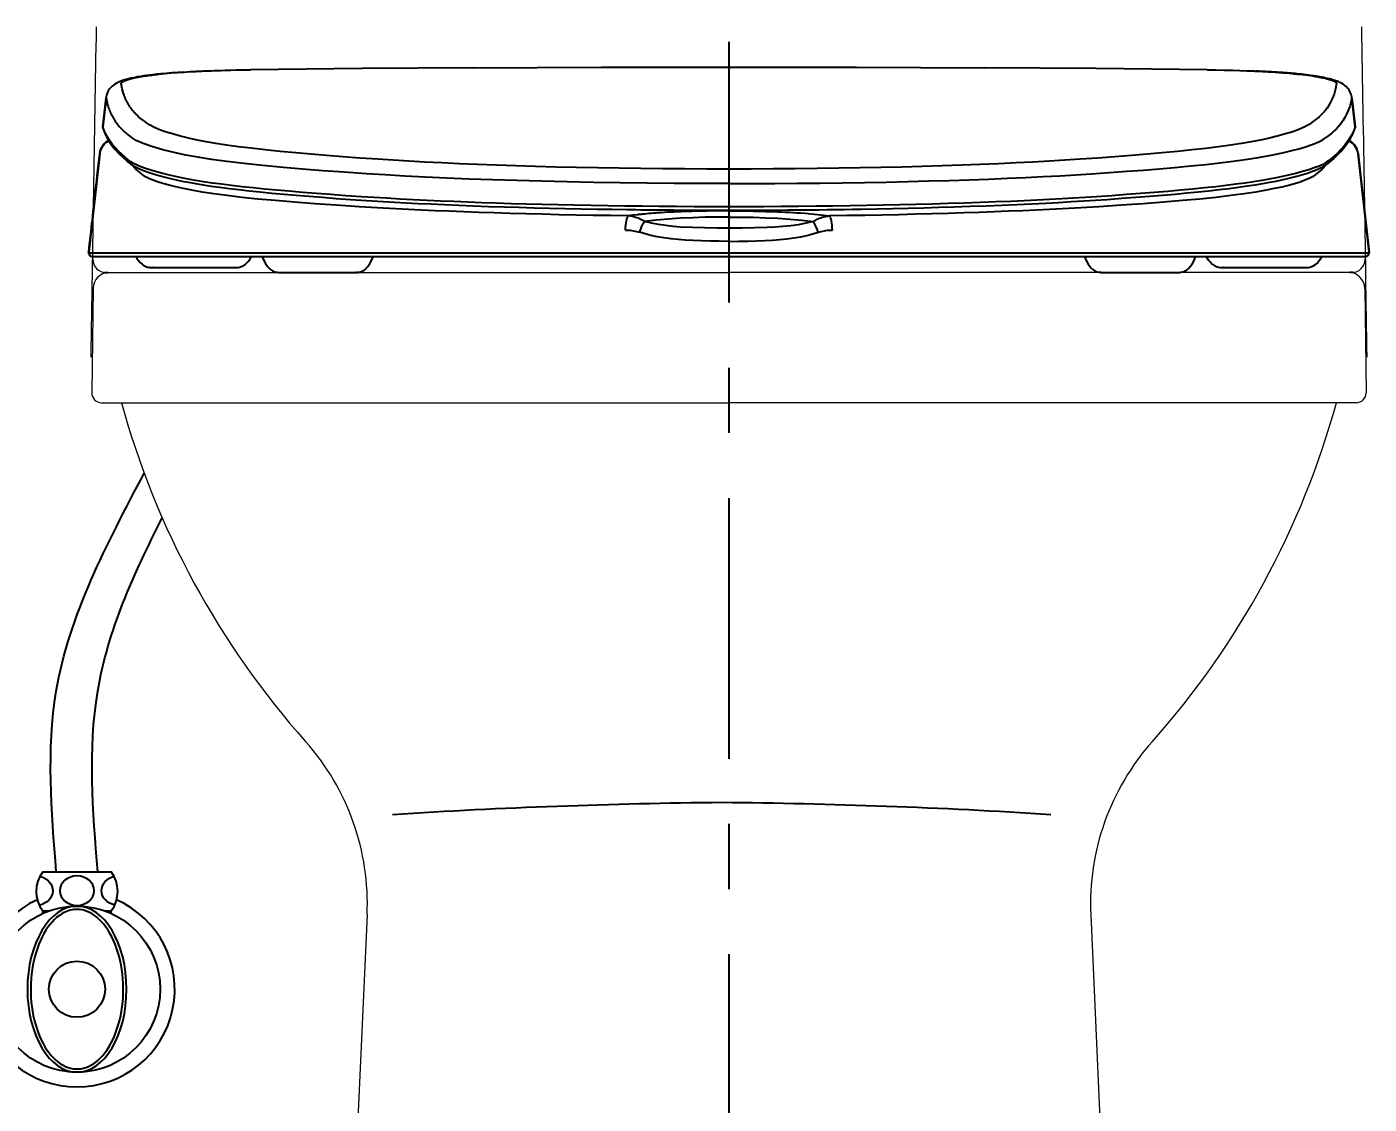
# Model space of a CAD drawing. Header units: millimetres. Extents: x 7763 to 10330, y 539 to 2772.
# Drawn here: x 9099.5 to 9511.2, y 852.9 to 1183.6 of the extents above; entities that cross this region are included whole.
import ezdxf

# ---------------------------------------------------------------- set-up
doc = ezdxf.new("R2010")
doc.units = ezdxf.units.MM
doc.linetypes.add('CENTER', pattern=[7, 4, -1, 1, -1])
for name, color, linetype in [('1', 1, 'Continuous'), ('4', 4, 'Continuous'), ('CENTER', 2, 'CENTER')]:
    doc.layers.add(name, color=color, linetype=linetype)
doc.styles.add('GHS', font='romans.shx', dxfattribs={"bigfont": 'whgtxt.shx'})
doc.styles.get("Standard").update_dxf_attribs({"font": 'NanumGothic.ttf'})
doc.dimstyles.get("Standard").update_dxf_attribs({"dimtxt": 2.7, "dimasz": 2, "dimexe": 2, "dimexo": 1, "dimgap": 1.5, "dimtad": 1, "dimlfac": 10, "dimzin": 0, "dimdsep": 46, "dimtxsty": 'Standard', "dimcen": 0, "dimclrt": 2, "dimadec": 0, "dimazin": 0, "dimtfac": 1, "dimtofl": 0, "dimtmove": 0, "dimatfit": 3, "dimfxl": 0, "dimtolj": 1, "dimtzin": 0, "dimarcsym": 0})

# ---------------------------------------------------------------- blocks, each defined once
blk = doc.blocks.new('*D15')
at = {"layer": '1', "color": 3, "lineweight": -2}
for p, q in [((8878.18, 999.19), (9023.15, 999.19)), ((9023.15, 999.19), (9075.48, 918.67))]:
    blk.add_line(p, q, dxfattribs=at)
at = {"layer": '1', "color": 3}
blk.add_solid([(9078.27, 920.49), (9072.68, 916.85), (9086.37, 901.9)], dxfattribs=at)
at = {"layer": 'DEFPOINTS', "color": 0}
for p in [(9086.37, 901.9), (9102.72, 876.74)]:
    blk.add_point(p, dxfattribs=at)
at = {"layer": '1', "color": 2, "insert": (8940.29, 1020.01), "char_height": 20, "attachment_point": 5, "style": 'GHS'}
blk.add_mtext('\\A1;{\\fNanumGothic|b0|i0|c129|p50;DL P4010}', dxfattribs=at)

msp = doc.modelspace()

# ---------------------------------------------------------------- linework, layer by layer
at = {"color": 2}
for p, q in [((9123.74132, 1161.82361), (9122.73922, 1152.90737)), ((9506.94017, 1152.90736), (9505.93807, 1161.82358)), ((9121.81883, 1144.68922), (9118.44167, 1114.40196)), ((9511.23777, 1114.40152), (9507.86056, 1144.68925)), ((9118.51222, 1114.21448), (9127.79629, 1114.21448)), ((9119.5065, 1113.10995), (9128.78774, 1113.10995)), ((9127.79629, 1114.21448), (9143.8593, 1114.21448)), ((9128.78774, 1113.10995), (9144.81576, 1113.10995)), ((9143.8593, 1114.21448), (9212.8918, 1114.21448)), ((9144.81576, 1113.10995), (9213.5778, 1113.10995)), ((9212.8918, 1114.21448), (9314.83969, 1114.21448)), ((9213.5778, 1113.10995), (9416.10159, 1113.10995)), ((9314.83969, 1114.21448), (9416.78759, 1114.21448)), ((9416.10159, 1113.10995), (9484.86363, 1113.10995)), ((9416.78759, 1114.21448), (9485.82008, 1114.21448)), ((9484.86363, 1113.10995), (9500.89165, 1113.10995)), ((9485.82008, 1114.21448), (9501.8831, 1114.21448)), ((9500.89165, 1113.10995), (9510.17289, 1113.10995)), ((9501.8831, 1114.21448), (9511.16717, 1114.21448))]:
    msp.add_line(p, q, dxfattribs=at)
at = {"color": 0, "linetype": 'Continuous', "lineweight": 0}
for p, q in [((9123.68979, 1108.20995), (9314.83969, 1108.20995)), ((9504.8837, 1108.20995), (9314.83969, 1108.20995)), ((9505.9896, 1108.20995), (9314.83969, 1108.20995)), ((9119.77142, 1103.27273), (9119.36874, 1071.24779)), ((9509.90797, 1103.27273), (9510.31065, 1071.24779)), ((9122.372, 1068.20995), (9314.83969, 1068.20995)), ((9507.30739, 1068.20995), (9314.83969, 1068.20995)), ((9203.84523, 911.01809), (9196.07996, 738.20995)), ((9425.83415, 911.01809), (9433.59943, 738.20995))]:
    msp.add_line(p, q, dxfattribs=at)
at = {"color": 2}
for points in [[(9147.60047, 1169.68618), (9145.82773, 1169.5729), (9143.96493, 1169.43551), (9142.20275, 1169.28666), (9140.53984, 1169.12766), (9139.30167, 1168.99635), (9138.12262, 1168.85986), (9137.06433, 1168.7267), (9136.19463, 1168.60882), (9135.77666, 1168.54919), (9135.41166, 1168.4954), (9135.09704, 1168.4477), (9134.79192, 1168.40018), (9134.40255, 1168.33767), (9133.93975, 1168.26045), (9133.40478, 1168.16691), (9132.82665, 1168.06011), (9132.28251, 1167.95351), (9131.4052, 1167.76727), (9130.6379, 1167.58693), (9129.9824, 1167.4168), (9129.45586, 1167.26685), (9129.17411, 1167.1808), (9128.86553, 1167.08116), (9128.48528, 1166.94949), (9128.05552, 1166.78674), (9127.65521, 1166.61903), (9127.29305, 1166.45099), (9126.94022, 1166.26923), (9126.48492, 1166.00221), (9126.02059, 1165.68232), (9125.60446, 1165.34237), (9125.28331, 1165.03512), (9124.89837, 1164.59727), (9124.74813, 1164.39887), (9124.55075, 1164.1062), (9124.32385, 1163.70862), (9124.09479, 1163.2014), (9123.89686, 1162.58676), (9123.77739, 1161.97168)], [(9128.42421, 1166.14163), (9128.49627, 1166.40146), (9128.784, 1166.67234), (9129.28724, 1166.95107), (9129.7363, 1167.13772), (9130.27719, 1167.32537), (9130.82835, 1167.49055), (9130.9057, 1167.51215), (9130.98423, 1167.53374), (9131.06395, 1167.55531), (9131.14484, 1167.57687), (9131.22692, 1167.59841), (9131.31018, 1167.61994), (9131.46478, 1167.65934), (9131.68622, 1167.71441), (9132.01397, 1167.79273), (9132.44113, 1167.88945), (9132.98118, 1168.00409), (9133.64994, 1168.13587), (9134.14414, 1168.227), (9134.70103, 1168.32415), (9135.24323, 1168.4137), (9135.74873, 1168.49312), (9136.24298, 1168.56732), (9137.0345, 1168.67969), (9137.77607, 1168.77842), (9138.45789, 1168.86412), (9138.67252, 1168.89015), (9138.8791, 1168.9148), (9139.07738, 1168.93809), (9139.26708, 1168.96004), (9139.44798, 1168.98068), (9139.61983, 1169.00002), (9139.78243, 1169.01809), (9141.68077, 1169.21413), (9143.69639, 1169.39593), (9145.82027, 1169.56267), (9147.68064, 1169.69083), (9149.60421, 1169.80801), (9151.34435, 1169.90197), (9151.54223, 1169.91199), (9151.7406, 1169.9219), (9151.93946, 1169.9317), (9152.1388, 1169.9414), (9152.33862, 1169.95099), (9152.5389, 1169.96048), (9152.73964, 1169.96986), (9153.14543, 1169.98854), (9153.69808, 1170.01334), (9154.40012, 1170.04368), (9155.25451, 1170.0788), (9156.04988, 1170.10976), (9156.94654, 1170.14271), (9157.94611, 1170.17709), (9159.05012, 1170.21232), (9160.25982, 1170.2478), (9162.07702, 1170.29526), (9163.69563, 1170.33204), (9165.10903, 1170.36019), (9166.31285, 1170.38141), (9167.30452, 1170.39706), (9168.08277, 1170.40821)], [(9168.08362, 1170.41557), (9168.08263, 1170.40811)], [(9236.4753, 1171.02766), (9202.27831, 1170.79654), (9168.08277, 1170.40811)], [(9168.08629, 1170.38394), (9168.08362, 1170.41557)], [(9168.08664, 1170.37638), (9168.08629, 1170.38394)], [(9236.47531, 1171.02787), (9275.65739, 1171.15871), (9314.83969, 1171.20262)], [(9314.83969, 1171.20262), (9354.02188, 1171.15871), (9393.20385, 1171.02787)], [(9461.59662, 1170.40811), (9427.40108, 1170.79654), (9393.20409, 1171.02766)], [(9461.59662, 1170.40821), (9464.22444, 1170.3668), (9466.84051, 1170.31388), (9469.43196, 1170.24854), (9471.581, 1170.18344), (9473.69721, 1170.10848), (9475.52681, 1170.03404), (9475.73005, 1170.02518), (9475.93284, 1170.01622), (9476.13516, 1170.00715), (9476.33702, 1169.99798), (9476.53841, 1169.98871), (9476.73932, 1169.97934), (9476.93975, 1169.96986), (9477.33138, 1169.95107), (9477.86725, 1169.92473), (9478.54437, 1169.89022), (9479.35876, 1169.84674), (9480.26491, 1169.79564), (9481.28701, 1169.73435), (9482.41798, 1169.6617), (9483.64919, 1169.57643), (9484.8033, 1169.49013), (9485.82204, 1169.40833), (9486.7269, 1169.33087), (9487.5431, 1169.25682), (9488.25068, 1169.18918), (9488.85492, 1169.12873), (9489.03599, 1169.11011), (9489.20607, 1169.09239), (9489.36531, 1169.0756), (9489.51388, 1169.05976), (9489.65192, 1169.04489), (9489.77957, 1169.03099), (9489.89695, 1169.01809), (9491.66833, 1168.80896), (9493.3047, 1168.58789), (9494.79915, 1168.35658), (9495.94, 1168.15568), (9496.97243, 1167.94992), (9497.78909, 1167.76587), (9497.8753, 1167.74508), (9497.9604, 1167.72427), (9498.0444, 1167.70344), (9498.12728, 1167.68259), (9498.20904, 1167.66172), (9498.28968, 1167.64084), (9498.36921, 1167.61994), (9498.52784, 1167.57758), (9498.73719, 1167.52012), (9498.99067, 1167.44752), (9499.27992, 1167.35976), (9499.53031, 1167.27869), (9499.79109, 1167.18802), (9500.05543, 1167.08792), (9500.31576, 1166.97861), (9500.56366, 1166.8604), (9500.80625, 1166.7234), (9500.98183, 1166.60043), (9501.10318, 1166.49129), (9501.18185, 1166.3957), (9501.23787, 1166.28872), (9501.25678, 1166.20432), (9501.25518, 1166.14163)], [(9505.90177, 1161.97336), (9505.72297, 1162.80054), (9505.43502, 1163.54795), (9505.1312, 1164.10213), (9504.8782, 1164.47107), (9504.63575, 1164.77311), (9504.41253, 1165.01813), (9504.21177, 1165.21687), (9503.75642, 1165.60764), (9503.24602, 1165.96929), (9502.73534, 1166.2713), (9502.27666, 1166.50371), (9501.89395, 1166.6755), (9501.46896, 1166.84728), (9501.04031, 1167.00402), (9500.67882, 1167.1255), (9500.35118, 1167.22841), (9499.99102, 1167.33469), (9499.56317, 1167.4529), (9499.06014, 1167.58231), (9498.49492, 1167.71723), (9497.86945, 1167.85557), (9497.33223, 1167.96651), (9496.75178, 1168.07922), (9496.14403, 1168.19019), (9495.59862, 1168.28433), (9495.1361, 1168.36052), (9494.76464, 1168.41946), (9494.30331, 1168.49007), (9493.79761, 1168.56438), (9493.23656, 1168.6433), (9492.61682, 1168.72647), (9491.91771, 1168.81562), (9491.25165, 1168.89625), (9490.46745, 1168.98621), (9489.55658, 1169.08451), (9488.50987, 1169.18998), (9487.3177, 1169.30122), (9486.04569, 1169.41037), (9484.62612, 1169.52171), (9483.05124, 1169.63363), (9481.31386, 1169.74443), (9479.40766, 1169.85221), (9477.3277, 1169.95512), (9476.53187, 1169.99081)], [(9136.05956, 1154.19957), (9135.99066, 1154.24222), (9135.90571, 1154.29533), (9135.80546, 1154.35909), (9135.69063, 1154.43372), (9135.5619, 1154.51947), (9135.51864, 1154.54876), (9135.47408, 1154.57918), (9135.42821, 1154.61074), (9135.38104, 1154.64345), (9135.33256, 1154.67732), (9135.28278, 1154.71236), (9135.23581, 1154.74563), (9135.04339, 1154.88515), (9134.67426, 1155.16582), (9134.32322, 1155.45), (9133.64231, 1156.05029), (9133.35889, 1156.32425), (9133.23757, 1156.44669), (9133.22409, 1156.4605), (9133.21063, 1156.47433), (9133.1972, 1156.48818), (9133.1838, 1156.50203), (9133.17042, 1156.51591), (9133.15707, 1156.52979), (9133.14375, 1156.5437), (9133.1058, 1156.58309), (9133.05824, 1156.63213), (9133.00123, 1156.6909), (9132.93496, 1156.75954), (9132.85963, 1156.83819), (9132.75767, 1156.946), (9132.64356, 1157.06875), (9132.51783, 1157.2068), (9132.38107, 1157.36051), (9132.23393, 1157.53027), (9132.07709, 1157.71652), (9131.91128, 1157.9197), (9131.77796, 1158.08797), (9131.64014, 1158.26677), (9131.4982, 1158.45633), (9131.35255, 1158.65686), (9131.22163, 1158.84258), (9131.08845, 1159.03713), (9130.96962, 1159.21576), (9130.95787, 1159.23368), (9130.94612, 1159.25167), (9130.93435, 1159.26973), (9130.92256, 1159.28786), (9130.91077, 1159.30606), (9130.89897, 1159.32432), (9130.88715, 1159.34265), (9130.87532, 1159.36106), (9130.79971, 1159.48012), (9130.71646, 1159.61409), (9130.626, 1159.76321), (9130.5288, 1159.92771), (9130.42539, 1160.10787), (9130.31834, 1160.30033), (9130.20645, 1160.50844), (9130.09038, 1160.73252), (9129.97083, 1160.97289), (9129.84852, 1161.22991), (9129.72422, 1161.50398), (9129.59872, 1161.79555), (9129.47288, 1162.10508), (9129.43603, 1162.19935), (9129.39925, 1162.29522), (9129.36256, 1162.3927), (9129.32598, 1162.4918), (9129.29207, 1162.58549), (9129.26759, 1162.65423), (9129.15604, 1162.98032), (9128.72343, 1164.52684), (9128.42421, 1166.14163)], [(9501.25518, 1166.14163), (9500.94775, 1164.49834), (9500.50209, 1162.9259), (9499.91632, 1161.42639), (9499.18893, 1159.99908), (9498.32091, 1158.64583), (9498.21132, 1158.49542), (9498.09962, 1158.34615), (9497.98581, 1158.19804), (9497.86988, 1158.05109), (9497.7518, 1157.90533), (9497.65082, 1157.78307), (9497.48343, 1157.58367), (9497.30275, 1157.37346), (9497.10792, 1157.15299), (9497.01985, 1157.05552), (9496.92893, 1156.95632), (9496.83509, 1156.85546), (9496.73824, 1156.75299), (9496.63835, 1156.64895), (9496.5354, 1156.54345), (9496.44643, 1156.45373), (9495.9431, 1155.97098), (9495.27273, 1155.38274), (9495.19595, 1155.31848), (9495.13682, 1155.26964), (9495.07532, 1155.21995), (9495.00762, 1155.16631), (9494.93372, 1155.10878), (9494.85361, 1155.0474), (9494.76728, 1154.98224), (9494.65871, 1154.90153), (9494.54147, 1154.81587), (9494.41258, 1154.72365), (9494.27151, 1154.62481), (9494.14126, 1154.53554), (9494.02197, 1154.45564), (9493.89589, 1154.37323), (9493.78625, 1154.30326), (9493.69393, 1154.24545), (9493.61983, 1154.19957)], [(9122.74526, 1152.83276), (9123.74182, 1161.6913)], [(9123.74093, 1161.82014), (9123.77649, 1161.96555)], [(9123.74182, 1161.6913), (9123.74093, 1161.82014)], [(9123.74174, 1161.69131), (9123.85292, 1161.13513), (9123.97426, 1160.60221), (9124.10468, 1160.09196), (9124.24312, 1159.60374), (9124.38854, 1159.13693), (9124.53722, 1158.69866), (9124.6908, 1158.27982), (9124.84839, 1157.87979), (9125.00915, 1157.498), (9125.17223, 1157.13386), (9125.33678, 1156.78678), (9125.50198, 1156.45617), (9125.66703, 1156.14151), (9125.74088, 1156.00527), (9125.81447, 1155.87211), (9125.88774, 1155.74197), (9125.96062, 1155.61482), (9126.03304, 1155.49061), (9126.10495, 1155.3693), (9126.17628, 1155.25086), (9126.30521, 1155.04147), (9126.44589, 1154.81976), (9126.59895, 1154.58621), (9126.76509, 1154.34134), (9126.9451, 1154.08571), (9127.13982, 1153.81994), (9127.33772, 1153.56064), (9127.55037, 1153.29349), (9127.77873, 1153.0191), (9128.02387, 1152.73814), (9128.28692, 1152.45129), (9128.56897, 1152.1593), (9128.87047, 1151.86298), (9129.19165, 1151.56319), (9129.53257, 1151.26083), (9129.89246, 1150.95659), (9130.26252, 1150.65627), (9130.64704, 1150.35471), (9131.05391, 1150.05257), (9131.50402, 1149.75108)], [(9505.93765, 1161.69131), (9505.64617, 1160.37315), (9505.28097, 1159.11375), (9504.84455, 1157.9131), (9504.33914, 1156.77121), (9503.76789, 1155.68807), (9503.13543, 1154.66369), (9502.54741, 1153.83241), (9501.91551, 1153.04429), (9501.23714, 1152.29935), (9500.51352, 1151.59757), (9499.75818, 1150.93895), (9498.98636, 1150.32351), (9498.17541, 1149.75123)], [(9505.93846, 1161.8201), (9505.90291, 1161.96548)], [(9505.93757, 1161.6913), (9505.93846, 1161.8201)], [(9505.93757, 1161.6913), (9506.9323, 1152.84904)], [(9314.83969, 1139.91623), (9308.0388, 1139.92624), (9301.25352, 1139.95609), (9294.50009, 1140.00554), (9287.79464, 1140.07443), (9281.15351, 1140.16268), (9274.59232, 1140.27027), (9268.12602, 1140.39687), (9261.76976, 1140.54208), (9255.53866, 1140.70555), (9249.44797, 1140.88694), (9243.51205, 1141.08594), (9237.74421, 1141.30202), (9232.15783, 1141.5346), (9226.76735, 1141.78321), (9221.58671, 1142.04761), (9216.60577, 1142.32734), (9211.78753, 1142.61926), (9207.09978, 1142.91949), (9201.65001, 1143.28816), (9196.40988, 1143.66657), (9191.38722, 1144.05503), (9186.58316, 1144.45295), (9182.00202, 1144.85977), (9177.14439, 1145.32562), (9172.58197, 1145.80179), (9168.31949, 1146.28759), (9164.36186, 1146.78239), (9160.71517, 1147.28557), (9157.44695, 1147.7874), (9154.49561, 1148.29641), (9151.84134, 1148.8116), (9149.44909, 1149.33161), (9146.6426, 1150.01157), (9144.11592, 1150.69441), (9141.88968, 1151.3796), (9139.97166, 1152.06704), (9138.36179, 1152.75661), (9137.06016, 1153.45346), (9136.05955, 1154.19969)], [(9493.61984, 1154.19969), (9492.61923, 1153.45346), (9491.3176, 1152.75661), (9489.70773, 1152.06704), (9487.78971, 1151.3796), (9485.56347, 1150.69441), (9483.03679, 1150.01157), (9480.2303, 1149.33161), (9477.79227, 1148.80218), (9475.08184, 1148.27778), (9472.06236, 1147.75984), (9468.71426, 1147.24936), (9465.04506, 1146.74676), (9461.13923, 1146.26133), (9456.93961, 1145.78461), (9452.45083, 1145.31721), (9447.67736, 1144.85977), (9443.09623, 1144.45295), (9438.29217, 1144.05503), (9433.26951, 1143.66657), (9428.02938, 1143.28816), (9422.57961, 1142.91949), (9417.89185, 1142.61926), (9413.07362, 1142.32734), (9408.09268, 1142.04761), (9402.91203, 1141.78321), (9397.52155, 1141.5346), (9391.93518, 1141.30202), (9386.16733, 1141.08594), (9380.23142, 1140.88694), (9374.14073, 1140.70555), (9367.90963, 1140.54208), (9361.55337, 1140.39687), (9355.08706, 1140.27027), (9348.52588, 1140.16268), (9341.88475, 1140.07443), (9335.1793, 1140.00554), (9328.42586, 1139.95609), (9321.64059, 1139.92624), (9314.83969, 1139.91623)], [(9122.73485, 1152.74108), (9122.73664, 1152.68626), (9122.739, 1152.65329)], [(9122.739, 1152.65329), (9122.799, 1152.37832)], [(9122.74447, 1152.83288), (9122.74454, 1152.61254), (9122.76714, 1152.48684)], [(9314.83969, 1128.34016), (9309.48194, 1128.34596), (9304.13166, 1128.36331), (9298.79606, 1128.39214), (9293.48226, 1128.43239), (9288.19741, 1128.484), (9282.94868, 1128.54693), (9277.74344, 1128.62115), (9272.58898, 1128.70655), (9267.49217, 1128.80299), (9262.45975, 1128.9103), (9257.49846, 1129.02833), (9252.61504, 1129.15693), (9248.00653, 1129.29019), (9243.4821, 1129.43291), (9239.0473, 1129.58489), (9234.70737, 1129.74589), (9230.46751, 1129.91571), (9226.33312, 1130.09417), (9222.30967, 1130.28106), (9218.01993, 1130.49618), (9213.87148, 1130.72029), (9209.84797, 1130.95165), (9205.92614, 1131.18855), (9202.09242, 1131.43022), (9197.34069, 1131.74461), (9192.74536, 1132.06687), (9188.31363, 1132.39681), (9184.04637, 1132.73403), (9179.9452, 1133.07817), (9176.08236, 1133.42266), (9172.38751, 1133.77337), (9168.86345, 1134.13), (9165.51227, 1134.49224), (9162.27988, 1134.86652), (9159.23104, 1135.246), (9156.3685, 1135.6304), (9153.69702, 1136.01945), (9151.22318, 1136.41294), (9148.98268, 1136.80321), (9146.91987, 1137.1967), (9145.01938, 1137.59283), (9143.25361, 1137.99092), (9141.15687, 1138.50147), (9139.22305, 1139.01422), (9137.45851, 1139.52909), (9135.87395, 1140.04594), (9134.4678, 1140.56454), (9133.26066, 1141.07537), (9132.22538, 1141.58747), (9131.35711, 1142.1006), (9130.64334, 1142.61441), (9129.57131, 1143.53205), (9128.55464, 1144.44972), (9127.59948, 1145.36769), (9126.72945, 1146.28597), (9125.62628, 1147.59818), (9124.67384, 1148.91079), (9123.87575, 1150.22376), (9123.23376, 1151.53701), (9122.74662, 1152.8505)], [(9122.76714, 1152.48684), (9122.78331, 1152.42889)], [(9122.78343, 1152.42852), (9122.79507, 1152.39138), (9122.86492, 1152.17585), (9122.93445, 1151.9723), (9123.00305, 1151.78073), (9123.07015, 1151.60113), (9123.13522, 1151.43349), (9123.19774, 1151.2778), (9123.25726, 1151.13405), (9123.3078, 1151.01515), (9123.35528, 1150.90587), (9123.39946, 1150.80618), (9123.44227, 1150.71133), (9123.48526, 1150.61769), (9123.52842, 1150.52526), (9123.5717, 1150.43405), (9123.66217, 1150.24797), (9123.75284, 1150.06721), (9123.84427, 1149.89031), (9123.94052, 1149.70949), (9124.04239, 1149.52357), (9124.15014, 1149.33253), (9124.3261, 1149.03177), (9124.51449, 1148.72356), (9124.71586, 1148.40798), (9124.92643, 1148.0914), (9125.14072, 1147.78165), (9125.35815, 1147.47871), (9125.57913, 1147.18123), (9126.57316, 1145.94854), (9127.69712, 1144.72104), (9128.95539, 1143.50466), (9129.19008, 1143.28988), (9129.43493, 1143.06843), (9129.68985, 1142.84029), (9129.84471, 1142.70272), (9130.00283, 1142.56284), (9130.16337, 1142.42124), (9130.31702, 1142.2864), (9130.46103, 1142.16104), (9130.59582, 1142.04517), (9130.72173, 1141.93882), (9130.83875, 1141.842), (9130.92626, 1141.77102), (9131.02405, 1141.69321), (9131.1356, 1141.60648), (9131.26201, 1141.51088), (9131.40743, 1141.40449), (9131.57155, 1141.28902), (9131.75651, 1141.16455), (9131.96364, 1141.03158), (9132.17665, 1140.90109), (9132.45117, 1140.74115), (9132.71808, 1140.59347), (9132.97468, 1140.45791), (9133.19299, 1140.347), (9133.39932, 1140.24558), (9133.6005, 1140.14961), (9133.81593, 1140.04983), (9134.04726, 1139.94584), (9134.29537, 1139.83764), (9134.75956, 1139.64357), (9135.2737, 1139.43975), (9135.81563, 1139.2358), (9136.38274, 1139.03273), (9136.97488, 1138.83052), (9137.59204, 1138.62918), (9138.23244, 1138.42927), (9138.89458, 1138.23118), (9140.34773, 1137.82198), (9141.88542, 1137.41899), (9143.52076, 1137.01785), (9145.23651, 1136.624), (9147.07471, 1136.23217), (9149.06355, 1135.84293), (9151.21978, 1135.45694), (9153.55377, 1135.07478), (9156.02485, 1134.70359), (9158.66953, 1134.33673), (9161.4824, 1133.97438), (9164.46083, 1133.61672), (9167.66145, 1133.25762), (9171.02972, 1132.9039), (9174.56377, 1132.55581), (9178.26154, 1132.21364), (9182.11979, 1131.87763), (9186.06138, 1131.55379), (9190.15126, 1131.23632), (9194.38857, 1130.92554), (9198.77198, 1130.62178), (9202.04801, 1130.4053), (9205.3927, 1130.19243), (9208.80372, 1129.98317), (9212.28594, 1129.77792), (9215.85212, 1129.57765), (9219.51767, 1129.3836), (9223.29246, 1129.19682), (9227.56987, 1129.0003), (9231.97114, 1128.81332), (9236.48957, 1128.63612), (9241.11864, 1128.46894), (9245.85211, 1128.31205), (9250.42503, 1128.17318), (9255.08004, 1128.04395), (9259.81101, 1127.92448), (9264.6118, 1127.81491), (9269.47634, 1127.71537), (9274.37987, 1127.62633), (9278.96004, 1127.5531), (9283.49521, 1127.48981), (9284.91017, 1127.47191), (9286.31982, 1127.45494), (9287.80006, 1127.43803), (9289.44488, 1127.42034), (9291.25531, 1127.40219), (9293.23213, 1127.38394), (9295.37602, 1127.36598), (9297.68752, 1127.34875), (9300.16706, 1127.33271), (9302.81483, 1127.31835), (9305.57901, 1127.3064), (9308.50506, 1127.29714), (9311.59232, 1127.29112), (9314.83969, 1127.28897)], [(9314.83969, 1135.47157), (9306.40688, 1135.48267), (9298.00408, 1135.52285), (9289.65859, 1135.59177), (9281.39779, 1135.68925), (9273.25094, 1135.81517), (9265.24681, 1135.96904), (9257.4115, 1136.1502), (9249.77101, 1136.35806), (9242.35248, 1136.59199), (9235.1817, 1136.85112), (9228.28138, 1137.13449), (9221.67512, 1137.44139), (9215.3922, 1137.7702), (9209.42149, 1138.11545), (9203.68598, 1138.47179), (9196.78597, 1138.93174), (9190.21786, 1139.40834), (9183.99974, 1139.90059), (9178.13464, 1140.40747), (9171.8791, 1141.00386), (9166.11577, 1141.61712), (9160.85449, 1142.2458), (9156.10622, 1142.88866), (9151.89143, 1143.54475), (9148.21581, 1144.21142), (9145.01913, 1144.88498), (9141.13527, 1145.83318), (9137.81929, 1146.78803), (9135.1101, 1147.74844), (9133.01003, 1148.71505), (9131.50384, 1149.7511)], [(9506.93278, 1152.85054), (9506.41116, 1151.45746), (9505.71527, 1150.06463), (9504.84371, 1148.67214), (9503.7997, 1147.28007), (9502.58388, 1145.88845), (9501.17619, 1144.49743), (9500.60231, 1143.97301), (9500.01378, 1143.44867), (9499.41306, 1142.92433), (9498.75466, 1142.39991), (9497.96221, 1141.87584), (9497.00077, 1141.35269), (9495.86251, 1140.83071), (9494.40305, 1140.2582), (9492.72687, 1139.6877), (9490.83219, 1139.11952), (9488.72798, 1138.55391), (9486.42588, 1137.99095), (9484.62685, 1137.58563), (9482.68758, 1137.18236), (9480.5793, 1136.78186), (9478.28615, 1136.38471), (9475.79817, 1135.99153), (9473.16244, 1135.6097), (9470.34278, 1135.23238), (9467.34352, 1134.85981), (9464.16725, 1134.49225), (9460.75354, 1134.12348), (9457.16064, 1133.76053), (9453.39077, 1133.40372), (9449.44695, 1133.05338), (9445.33383, 1132.70972), (9441.13265, 1132.37896), (9436.77285, 1132.05523), (9432.25532, 1131.73894), (9427.5871, 1131.43023), (9424.10541, 1131.21033), (9420.55159, 1130.99435), (9416.91674, 1130.78276), (9413.18384, 1130.57673), (9409.33783, 1130.37763), (9405.37236, 1130.18658), (9401.2927, 1130.00388), (9396.68039, 1129.81278), (9391.94436, 1129.63225), (9387.09169, 1129.46258), (9382.12927, 1129.30405), (9377.06444, 1129.15693), (9372.18101, 1129.02833), (9367.21971, 1128.9103), (9362.18729, 1128.80299), (9357.09047, 1128.70655), (9351.936, 1128.62115), (9346.73075, 1128.54693), (9341.48202, 1128.484), (9336.19716, 1128.43239), (9330.88336, 1128.39214), (9325.54774, 1128.36331), (9320.19746, 1128.34596), (9314.83969, 1128.34016)], [(9314.83969, 1127.28897), (9318.33961, 1127.29147), (9321.65269, 1127.29841), (9324.77764, 1127.30904), (9327.71369, 1127.32264), (9330.46051, 1127.33855), (9333.01815, 1127.35613), (9335.25667, 1127.37373), (9337.32779, 1127.39187), (9339.23214, 1127.41012), (9340.97042, 1127.42811), (9342.54343, 1127.4455), (9345.08116, 1127.47578), (9347.61349, 1127.50878), (9350.16146, 1127.54482), (9352.72388, 1127.58398), (9355.29951, 1127.62633), (9360.20305, 1127.71537), (9365.06759, 1127.81491), (9369.86838, 1127.92448), (9374.59934, 1128.04395), (9379.25436, 1128.17318), (9383.82728, 1128.31205), (9388.84433, 1128.47879), (9393.74352, 1128.65707), (9398.51739, 1128.84659), (9403.1581, 1129.04707), (9407.65754, 1129.25823), (9412.00764, 1129.47978), (9415.978, 1129.69714), (9419.83883, 1129.92114), (9423.60989, 1130.15028), (9427.2999, 1130.38386), (9430.90741, 1130.62178), (9435.36918, 1130.93113), (9439.67943, 1131.24775), (9443.83685, 1131.57129), (9447.84042, 1131.90142), (9451.68734, 1132.23788), (9455.30911, 1132.57431), (9458.77283, 1132.91643), (9462.07657, 1133.26399), (9465.21855, 1133.61672), (9468.24961, 1133.98092), (9471.10899, 1134.34999), (9473.79386, 1134.72372), (9476.29838, 1135.10194), (9478.61943, 1135.48439), (9480.72652, 1135.8637), (9482.67277, 1136.24612), (9484.4745, 1136.63102), (9486.15863, 1137.01785), (9487.84275, 1137.43137), (9489.42358, 1137.84696), (9490.91469, 1138.26939), (9492.30831, 1138.70023), (9493.59081, 1139.13684), (9494.75606, 1139.57746), (9495.14526, 1139.73654), (9495.50012, 1139.88786), (9495.82301, 1140.03142), (9496.11617, 1140.16719), (9496.33039, 1140.27002), (9496.55478, 1140.38133), (9496.79225, 1140.5035), (9497.04066, 1140.63663), (9497.24573, 1140.7511), (9497.45515, 1140.87273), (9497.66765, 1141.00158), (9497.87818, 1141.13531), (9498.06811, 1141.26179), (9498.23389, 1141.37727), (9498.38115, 1141.48402), (9498.51173, 1141.58196), (9498.6271, 1141.67105), (9498.73598, 1141.75726), (9498.83133, 1141.83439), (9498.9294, 1141.91525), (9499.03391, 1142.00298), (9499.14479, 1142.09757), (9499.26212, 1142.199), (9499.40909, 1142.32731), (9499.5658, 1142.46509), (9499.72606, 1142.60658), (9499.88318, 1142.74574), (9500.15541, 1142.98848), (9500.41656, 1143.22382), (9500.66646, 1143.45176), (9500.90794, 1143.67505), (9501.7418, 1144.47765), (9502.51761, 1145.28619), (9503.4183, 1146.31894), (9504.23079, 1147.35575), (9504.47106, 1147.6863), (9504.70775, 1148.02506), (9504.94009, 1148.37209), (9505.16249, 1148.71971), (9505.3692, 1149.05843), (9505.50766, 1149.2949), (9505.63792, 1149.52523), (9505.75968, 1149.74815), (9505.87337, 1149.9637), (9505.98247, 1150.17805), (9506.09137, 1150.40004), (9506.19968, 1150.6297), (9506.24704, 1150.73317), (9506.2943, 1150.83841), (9506.34443, 1150.95236), (9506.39845, 1151.078), (9506.456, 1151.21534), (9506.51667, 1151.36438), (9506.58003, 1151.52513), (9506.65227, 1151.71549), (9506.72652, 1151.92004), (9506.80206, 1152.13878), (9506.87811, 1152.37173), (9506.89582, 1152.42808)], [(9314.83969, 1135.47157), (9321.86838, 1135.4788), (9328.8794, 1135.50626), (9335.85692, 1135.55374), (9342.78517, 1135.62111), (9349.64817, 1135.70828), (9356.42845, 1135.81519), (9363.10957, 1135.9415), (9369.67648, 1136.08684), (9376.11411, 1136.25086), (9382.40727, 1136.4332), (9388.53987, 1136.63349), (9394.49768, 1136.85116), (9400.26771, 1137.08565), (9405.8365, 1137.33657), (9411.18789, 1137.60337), (9416.30857, 1137.88383), (9421.22776, 1138.17419), (9425.99341, 1138.47184), (9431.53865, 1138.83847), (9436.8761, 1139.21581), (9441.99083, 1139.6035), (9446.88117, 1140.00088), (9451.54474, 1140.40754), (9456.4904, 1140.87363), (9461.13486, 1141.35029), (9465.47335, 1141.83681), (9469.50108, 1142.3325), (9473.21256, 1142.83682), (9476.54016, 1143.34016), (9479.54298, 1143.85042), (9482.2381, 1144.36597), (9484.66025, 1144.88508), (9487.49073, 1145.56175), (9490.0383, 1146.24174), (9492.28443, 1146.92502), (9494.21956, 1147.61104), (9495.84376, 1148.29966), (9497.15869, 1148.99754), (9498.17554, 1149.75124)], [(9506.93428, 1152.8328), (9506.93436, 1152.60693), (9506.89715, 1152.42797)], [(9506.90107, 1152.44098), (9506.9119, 1152.47992)], [(9506.9119, 1152.47992), (9506.94461, 1152.70538)], [(9506.94461, 1152.70538), (9506.94445, 1152.78898), (9506.92259, 1152.96873)], [(9506.94048, 1152.90464), (9506.93415, 1152.83282)], [(9121.82175, 1144.59348), (9121.98221, 1145.42336), (9122.29901, 1146.25264), (9122.77605, 1147.03767), (9123.40078, 1147.73336), (9124.14427, 1148.30083), (9124.62215, 1148.5643)], [(9124.51531, 1148.71536), (9124.44124, 1148.67153), (9124.24743, 1148.55007), (9123.90737, 1148.31083), (9123.69576, 1148.14226), (9123.40534, 1147.881), (9123.13931, 1147.60449), (9122.83548, 1147.23219), (9122.51942, 1146.75406), (9122.22362, 1146.16608), (9121.98499, 1145.47458), (9121.85255, 1144.80725)], [(9507.85774, 1144.59349), (9507.69453, 1145.43306), (9507.37257, 1146.26879), (9506.88968, 1147.05616), (9506.26048, 1147.75013), (9505.51569, 1148.31298), (9505.05665, 1148.56464)], [(9507.82719, 1144.80694), (9507.68212, 1145.52632), (9507.41986, 1146.25403), (9507.09863, 1146.85998), (9506.7637, 1147.3394), (9506.45301, 1147.70024), (9506.17181, 1147.97749), (9505.91854, 1148.19589), (9505.70156, 1148.36343), (9505.26994, 1148.65229), (9505.1486, 1148.72432)], [(9507.82805, 1144.79943), (9507.86095, 1144.68572)], [(9118.44281, 1114.31641), (9118.62042, 1115.9079), (9118.79752, 1117.49452), (9118.97412, 1119.07627), (9119.15021, 1120.65315), (9119.31011, 1122.08473), (9119.43276, 1123.18342), (9119.55175, 1124.24989), (9119.69064, 1125.49517), (9119.84945, 1126.91927), (9120.02816, 1128.52219), (9120.20928, 1130.14695), (9120.36823, 1131.57265), (9120.56593, 1133.34541), (9120.74622, 1134.96168), (9120.90912, 1136.42145), (9121.07881, 1137.94154), (9121.26465, 1139.60599), (9121.45038, 1141.26946), (9121.63601, 1142.93197), (9121.82154, 1144.5935)], [(9135.00627, 1138.10993), (9132.98878, 1139.82339), (9131.41075, 1141.38949)], [(9498.26873, 1141.38959), (9496.6906, 1139.82339), (9494.67311, 1138.10993)], [(9507.85784, 1144.5935), (9508.90144, 1135.24635), (9510.11353, 1124.37678), (9511.23658, 1114.31641)], [(9150.06099, 1133.3978), (9147.51388, 1133.90654), (9145.18304, 1134.41752), (9143.0691, 1134.93225), (9141.17244, 1135.45166), (9139.49334, 1135.97662), (9138.0562, 1136.49849), (9136.82927, 1137.02745), (9135.81265, 1137.56437), (9135.00627, 1138.10993)], [(9494.67311, 1138.10993), (9493.85013, 1137.55453), (9492.80918, 1137.00808), (9491.55022, 1136.46985), (9490.07333, 1135.93892), (9488.37868, 1135.41439), (9486.50255, 1134.90456), (9484.41683, 1134.39922), (9482.12191, 1133.89744), (9479.61839, 1133.3978)], [(9216.50081, 1127.51628), (9208.76603, 1127.93129), (9201.39155, 1128.35909), (9194.39019, 1128.80139), (9187.77469, 1129.25853), (9181.55706, 1129.73056), (9175.74876, 1130.2175), (9170.3605, 1130.71888), (9165.40266, 1131.23382), (9160.88525, 1131.76109), (9156.8171, 1132.29861), (9153.20631, 1132.84437), (9150.06099, 1133.3978)], [(9479.61839, 1133.3978), (9476.47308, 1132.84437), (9472.86229, 1132.29861), (9468.79414, 1131.76109), (9464.27672, 1131.23382), (9459.31889, 1130.71888), (9453.93063, 1130.2175), (9448.12233, 1129.73056), (9441.90469, 1129.25853), (9435.2892, 1128.80139), (9428.28784, 1128.35909), (9420.91336, 1127.93129), (9413.17858, 1127.51628)], [(9283.97241, 1125.54914), (9278.54787, 1125.62351), (9273.18712, 1125.70894), (9267.89823, 1125.80534), (9262.68884, 1125.91253), (9257.56596, 1126.03024), (9252.53654, 1126.15818), (9247.60749, 1126.29606), (9242.78574, 1126.44361), (9238.07817, 1126.60053), (9233.49165, 1126.76655), (9229.03306, 1126.94137), (9224.71001, 1127.12475), (9220.53208, 1127.31658), (9216.50081, 1127.51628)], [(9283.09436, 1121.20475), (9283.13126, 1121.93768), (9283.19363, 1122.66632), (9283.28131, 1123.36258), (9283.3922, 1123.9983), (9283.52236, 1124.54873), (9283.66645, 1124.9957), (9283.81846, 1125.3295), (9283.97241, 1125.54914)], [(9288.93673, 1123.83278), (9288.80925, 1123.91382), (9288.58157, 1124.0527), (9288.2511, 1124.24087), (9287.81463, 1124.46701), (9287.55215, 1124.59135), (9287.26344, 1124.71817), (9286.94817, 1124.84535), (9286.60605, 1124.97063), (9285.29982, 1125.33877), (9283.9724, 1125.54928)], [(9314.83969, 1127.084), (9314.21731, 1127.08328), (9313.51274, 1127.08161), (9312.72604, 1127.0786), (9311.85725, 1127.07382), (9310.9036, 1127.06678), (9309.8279, 1127.05644), (9308.90682, 1127.04546), (9308.19822, 1127.03562), (9307.61932, 1127.02665), (9307.16998, 1127.01908), (9306.84486, 1127.01325), (9306.38756, 1127.00454), (9305.76539, 1126.99178), (9305.10113, 1126.97699), (9304.31634, 1126.95794), (9303.41144, 1126.93377), (9302.69228, 1126.91284), (9302.04279, 1126.8926), (9301.43237, 1126.8724), (9300.8609, 1126.85243), (9300.13858, 1126.82568), (9299.45632, 1126.79886), (9298.68128, 1126.76635), (9297.90737, 1126.73158), (9296.92423, 1126.68391), (9295.96261, 1126.6333), (9295.08427, 1126.58289), (9294.09013, 1126.52052), (9293.77673, 1126.49969), (9293.4535, 1126.4776), (9293.12049, 1126.45421), (9292.77772, 1126.42944), (9292.42526, 1126.40324), (9291.84746, 1126.3587), (9290.98, 1126.28817), (9290.2371, 1126.2241), (9289.61786, 1126.16801), (9289.0073, 1126.11022), (9288.59434, 1126.0697), (9288.37798, 1126.04802), (9288.34432, 1126.04463), (9288.03886, 1126.01375), (9287.73716, 1125.9827), (9287.43922, 1125.95151), (9287.14501, 1125.92018), (9286.85453, 1125.88875), (9285.36125, 1125.71908), (9283.97241, 1125.54915)], [(9314.83969, 1125.19588), (9311.22135, 1125.17552), (9307.53567, 1125.10863), (9303.78385, 1124.98931), (9300.00278, 1124.8098), (9296.24078, 1124.56185), (9292.53979, 1124.23819), (9288.93659, 1123.83193)], [(9314.83969, 1127.084), (9318.64826, 1127.06852), (9322.4116, 1127.02077), (9326.11107, 1126.93826), (9329.83666, 1126.81439), (9331.00937, 1126.76564), (9332.1783, 1126.71153), (9333.34391, 1126.65173), (9334.50663, 1126.58585), (9335.66692, 1126.51351), (9336.82524, 1126.43429), (9338.17566, 1126.33269), (9341.99354, 1125.98645), (9345.70698, 1125.54914)], [(9314.83969, 1125.19588), (9318.61052, 1125.1726), (9322.37176, 1125.1014), (9326.11697, 1124.97868), (9329.83692, 1124.79907), (9333.51964, 1124.55454), (9337.1593, 1124.23555), (9340.74279, 1123.83192)], [(9340.74279, 1123.83192), (9341.00945, 1124.00003), (9341.29604, 1124.16822), (9341.60287, 1124.3351), (9341.93026, 1124.4992), (9342.27847, 1124.65889), (9342.64774, 1124.81245), (9343.03826, 1124.95804), (9343.4678, 1125.0993), (9344.01393, 1125.25232), (9344.60484, 1125.38579), (9345.15441, 1125.481), (9345.70698, 1125.54915)], [(9413.17858, 1127.51628), (9409.1473, 1127.31658), (9404.96938, 1127.12475), (9400.64633, 1126.94137), (9396.18773, 1126.76655), (9391.60122, 1126.60053), (9386.89365, 1126.44361), (9382.07189, 1126.29606), (9377.14285, 1126.15818), (9372.11343, 1126.03024), (9366.99055, 1125.91253), (9361.78116, 1125.80534), (9356.49227, 1125.70894), (9351.13152, 1125.62351), (9345.70698, 1125.54914)], [(9346.58503, 1121.20474), (9346.54842, 1121.9318), (9346.48662, 1122.65648), (9346.39958, 1123.35108), (9346.2892, 1123.98738), (9346.15922, 1124.54015), (9346.01485, 1124.99038), (9345.8621, 1125.32738), (9345.70699, 1125.54928)], [(9283.09436, 1121.20475), (9284.5784, 1121.12082), (9286.02931, 1120.8977), (9287.41638, 1120.5282)], [(9314.83969, 1117.7213), (9311.85883, 1117.73577), (9309.05343, 1117.7792), (9306.42439, 1117.8516), (9303.85482, 1117.95954), (9301.45011, 1118.10301), (9299.22735, 1118.28145), (9297.10647, 1118.50377), (9294.88925, 1118.80223), (9292.81472, 1119.15519), (9290.9102, 1119.55562), (9289.11369, 1120.01274), (9287.41638, 1120.5282)], [(9287.41639, 1120.52819), (9287.76059, 1121.44638), (9288.14404, 1122.34415), (9288.54482, 1123.15871), (9288.93673, 1123.83278)], [(9314.83969, 1121.7818), (9311.10919, 1121.79492), (9307.38896, 1121.84056), (9303.68877, 1121.93854), (9300.02101, 1122.12071), (9297.73942, 1122.29851), (9295.48178, 1122.54158), (9293.2553, 1122.86596), (9291.06961, 1123.28958), (9288.93659, 1123.83193)], [(9340.74279, 1123.83193), (9338.47868, 1123.26073), (9336.15618, 1122.82172), (9333.7892, 1122.49183), (9331.38883, 1122.24998), (9328.96302, 1122.07756), (9326.51693, 1121.95849), (9322.64381, 1121.84724), (9318.74768, 1121.79625), (9314.83969, 1121.7818)], [(9314.83969, 1117.7213), (9317.82195, 1117.73578), (9320.62849, 1117.77925), (9323.25843, 1117.85171), (9325.8281, 1117.95972), (9328.23287, 1118.10326), (9330.45573, 1118.28179), (9332.57581, 1118.50411), (9334.79191, 1118.8025), (9336.86547, 1119.15535), (9338.76966, 1119.55573), (9340.56593, 1120.01281), (9342.263, 1120.5282)], [(9342.26296, 1120.52818), (9341.90003, 1121.49286), (9341.50884, 1122.40136), (9341.11489, 1123.19496), (9340.74283, 1123.83194)], [(9342.263, 1120.5282), (9343.65012, 1120.89772), (9345.10103, 1121.12082), (9346.58503, 1121.20475)], [(9118.51222, 1114.21448), (9118.44256, 1114.31643)], [(9118.47757, 1113.92886), (9118.44464, 1114.0875), (9118.44381, 1114.3163)], [(9118.46284, 1113.98398), (9118.47172, 1113.94943)], [(9118.47709, 1113.93062), (9118.54382, 1113.74968), (9118.68526, 1113.51518), (9118.77205, 1113.41673)], [(9118.50674, 1114.10995), (9118.58285, 1113.72727), (9118.79957, 1113.40285), (9119.12391, 1113.18608), (9119.32018, 1113.12747)], [(9118.77205, 1113.41673), (9118.94261, 1113.27772), (9119.21327, 1113.15266)], [(9119.21327, 1113.15266), (9119.3206, 1113.1274)], [(9119.32018, 1113.12747), (9119.5065, 1113.10995)], [(9166.46402, 1110.65641), (9166.92628, 1111.08474), (9167.44757, 1111.65469), (9167.98526, 1112.37392), (9168.42165, 1113.10075)], [(9171.65438, 1113.11648), (9171.7737, 1112.76441), (9172.16135, 1111.82744), (9172.67037, 1110.89418), (9173.3188, 1109.98989), (9173.87415, 1109.37882)], [(9203.58185, 1109.44914), (9204.07064, 1109.99536), (9204.71745, 1110.90078), (9205.2249, 1111.83443), (9205.61115, 1112.77112), (9205.72795, 1113.11649)], [(9423.94238, 1113.11009), (9424.14601, 1112.53164), (9424.55471, 1111.60807), (9425.06613, 1110.72253), (9425.68389, 1109.89494), (9426.11107, 1109.42795)], [(9455.78604, 1109.36685), (9456.35646, 1109.99536), (9457.00327, 1110.90078), (9457.51072, 1111.83443), (9457.89697, 1112.77112), (9458.01377, 1113.11649)], [(9461.25551, 1113.1049), (9461.3578, 1112.9195), (9461.90019, 1112.07925), (9462.52414, 1111.32226), (9463.21536, 1110.65641)], [(9510.17289, 1113.10995), (9510.35914, 1113.12746)], [(9510.35878, 1113.1274), (9510.49697, 1113.16232)], [(9510.35914, 1113.12746), (9510.55548, 1113.18608), (9510.87982, 1113.40285), (9511.09654, 1113.72727), (9511.17264, 1114.10995)], [(9510.58561, 1113.1961), (9510.6535, 1113.22868), (9510.9048, 1113.41416), (9511.08881, 1113.65803), (9511.20229, 1113.93062)], [(9511.23682, 1114.31643), (9511.16717, 1114.21448)], [(9511.20236, 1113.93085), (9511.2386, 1114.12323), (9511.23682, 1114.31643)], [(9511.23658, 1114.31641), (9511.23979, 1114.38342)], [(9134.79001, 1110.69704), (9134.81484, 1110.70376)], [(9135.02642, 1110.50593), (9134.79001, 1110.69704)], [(9134.80765, 1110.70353), (9134.79002, 1110.69704)], [(9134.81636, 1110.69496), (9135.05225, 1110.50498), (9135.77112, 1110.0796), (9136.46027, 1109.83704), (9137.06839, 1109.7308)], [(9137.2183, 1109.7151), (9136.95009, 1109.73778)], [(9137.06839, 1109.7308), (9137.23234, 1109.72583), (9137.44874, 1109.72155), (9137.70872, 1109.71794), (9137.9967, 1109.71501)], [(9137.06839, 1109.7308), (9137.12955, 1109.72155), (9137.21999, 1109.71501)], [(9137.0685, 1109.73079), (9137.23225, 1109.72582), (9137.24271, 1109.72557)], [(9137.24271, 1109.72557), (9137.42562, 1109.72193)], [(9138.13633, 1109.70995), (9137.99038, 1109.71489)], [(9138.13634, 1109.70995), (9137.99069, 1109.71487)], [(9163.16458, 1109.70995), (9163.30971, 1109.71483)], [(9163.29595, 1109.71501), (9163.66105, 1109.71793), (9163.96447, 1109.72153), (9164.17868, 1109.72581), (9164.28746, 1109.73078)], [(9164.28746, 1109.73078), (9165.03981, 1109.88183), (9165.75865, 1110.17865), (9166.40323, 1110.60632), (9166.51093, 1110.69708)], [(9173.84225, 1109.42293), (9173.84045, 1109.42624), (9173.83431, 1109.43874)], [(9173.8741, 1109.37899), (9173.84225, 1109.42293)], [(9173.88055, 1109.37221), (9173.8741, 1109.37899)], [(9173.92714, 1109.33397), (9173.88055, 1109.37221)], [(9173.88352, 1109.36926), (9174.18443, 1109.09971), (9174.84965, 1108.66348), (9175.21458, 1108.4959), (9175.58306, 1108.36895), (9175.94291, 1108.28235), (9176.29755, 1108.23079)], [(9176.29755, 1108.23079), (9176.61934, 1108.21127), (9176.81978, 1108.21001)], [(9200.61052, 1108.20995), (9200.8909, 1108.21511), (9201.07661, 1108.23078)], [(9200.65972, 1108.21448), (9200.79657, 1108.21777), (9201.07661, 1108.23078)], [(9200.88605, 1108.21487), (9200.88067, 1108.21459), (9200.67302, 1108.21001)], [(9201.07661, 1108.23078), (9201.44306, 1108.28142), (9201.80271, 1108.36673), (9202.1707, 1108.49294), (9202.53828, 1108.6607), (9202.8872, 1108.86486), (9203.2075, 1109.09843), (9203.51227, 1109.37151)], [(9203.5103, 1109.36953), (9203.46967, 1109.33647)], [(9426.15908, 1109.37982), (9426.16854, 1109.37006)], [(9426.16785, 1109.37075), (9426.4673, 1109.10209), (9427.11499, 1108.67425), (9427.83287, 1108.38006), (9428.58326, 1108.2308)], [(9429.0061, 1108.21001), (9428.79402, 1108.2146), (9428.58326, 1108.2308)], [(9428.58326, 1108.2308), (9428.8167, 1108.21512), (9429.06607, 1108.20995)], [(9452.46956, 1108.20996), (9452.70227, 1108.21049), (9453.0584, 1108.21605), (9453.36239, 1108.23078)], [(9452.98199, 1108.21035), (9453.17673, 1108.21511), (9453.36239, 1108.23078)], [(9453.36239, 1108.23078), (9454.10844, 1108.37259), (9454.46763, 1108.49739), (9454.81875, 1108.6596), (9455.15827, 1108.85809), (9455.47994, 1109.09005), (9455.77652, 1109.35118), (9455.81024, 1109.38436)], [(9455.75544, 1109.33637), (9455.81013, 1109.38422)], [(9455.75903, 1109.34013), (9455.78604, 1109.36685)], [(9463.16846, 1110.69708), (9463.27616, 1110.60632), (9463.92074, 1110.17865), (9464.63958, 1109.88183), (9465.39193, 1109.73078)], [(9465.39193, 1109.73078), (9465.50064, 1109.72581), (9465.7148, 1109.72153), (9466.01827, 1109.71793), (9466.38344, 1109.71501)], [(9466.51481, 1109.70995), (9466.36944, 1109.71485)], [(9491.54305, 1109.70995), (9491.6887, 1109.71487)], [(9491.68262, 1109.71501), (9491.97061, 1109.71794), (9492.2304, 1109.72154), (9492.44713, 1109.72582), (9492.61089, 1109.73079)], [(9491.68269, 1109.71501), (9491.97067, 1109.71794), (9492.23065, 1109.72155), (9492.25136, 1109.72189)], [(9492.25136, 1109.72189), (9492.43679, 1109.72559)], [(9492.45933, 1109.71501), (9492.61089, 1109.73079)], [(9492.4594, 1109.71501), (9492.54984, 1109.72155), (9492.611, 1109.7308)], [(9492.46029, 1109.71506), (9492.70222, 1109.73466)], [(9492.61089, 1109.73079), (9493.36684, 1109.88186), (9494.09284, 1110.17868), (9494.74695, 1110.60633), (9494.86447, 1110.70391)], [(9493.37835, 1109.86996), (9493.6542, 1109.96141), (9494.30804, 1110.27503), (9494.88937, 1110.69704)], [(9494.88937, 1110.69704), (9494.86455, 1110.70376)]]:
    msp.add_lwpolyline(points, dxfattribs=at)
at = {"color": 0, "linetype": 'Continuous', "lineweight": 0}
for centre, radius, start, end in [((34116.55986, 726.65784), 25000, 178.952792486, 179.185283153), ((-15486.88047, 726.65784), 25000, 0.814716847, 1.047207514), ((9123.68979, 1112.20995), 4, 179.0932784, 270.0001717), ((9505.9896, 1112.20995), 4, 269.9998283, 0.9067216), ((9124.77103, 1103.20995), 5, 89.8146671, 179.2806565), ((9504.90836, 1103.20995), 5, 0.7193435, 90.1853329), ((9122.3685, 1071.20995), 3, 179.2773262, 270.0625539), ((9507.31089, 1071.20995), 3, 269.9374461, 0.7226738), ((9379.18987, 1137.07393), 260, 195.3587202, 221.662646), ((9250.48952, 1137.07393), 260, 318.337354, 344.6412798), ((9128.92084, 914.38488), 75, 357.4270972, 41.662646), ((9500.75855, 914.38488), 75, 138.337354, 182.5729028)]:
    msp.add_arc(centre, radius, start, end, dxfattribs=at)
at = {"color": 2}
for centre, major_axis, start_param, end_param in [((9119.5065, 1114.10995), (0, 1), 1.466076572, 1.570796327), ((9510.17289, 1114.10995), (0, -1), 1.570796327, 1.675516082)]:
    msp.add_ellipse(centre, major_axis=major_axis, ratio=0.999756861, start_param=start_param, end_param=end_param, dxfattribs=at)
for points in [[(9132.87435, 1113.1099), (9133.32413, 1112.27018), (9133.94015, 1111.43919), (9134.79002, 1110.69704)], [(9496.80504, 1113.1099), (9496.35526, 1112.27018), (9495.73924, 1111.43919), (9494.88937, 1110.69704)], [(9137.43401, 1109.70995), (9137.42542, 1109.70995), (9137.42106, 1109.70995), (9137.42105, 1109.70995)], [(9138.13633, 1109.70995), (9138.36895, 1109.70995), (9138.65176, 1109.70995), (9138.96004, 1109.70995)], [(9138.96004, 1109.70995), (9140.64249, 1109.70995), (9142.4875, 1109.70995), (9144.39075, 1109.70995)], [(9144.39075, 1109.70995), (9146.43721, 1109.70995), (9150.65043, 1109.70995), (9154.86371, 1109.70995), (9156.91016, 1109.70995)], [(9156.91016, 1109.70995), (9158.81342, 1109.70995), (9160.65842, 1109.70995), (9162.34086, 1109.70995)], [(9162.34086, 1109.70995), (9162.64916, 1109.70995), (9162.93198, 1109.70995), (9163.16458, 1109.70995)], [(9176.79842, 1108.20995), (9176.85871, 1108.20995), (9176.94588, 1108.20995), (9177.05666, 1108.20995)], [(9177.05666, 1108.20995), (9177.22944, 1108.20995), (9177.69795, 1108.20995), (9178.30464, 1108.20995), (9178.59448, 1108.20995)], [(9178.59448, 1108.20995), (9178.91888, 1108.20995), (9179.27525, 1108.20995), (9179.63312, 1108.20995)], [(9179.63312, 1108.20995), (9181.5862, 1108.20995), (9183.57524, 1108.20995), (9185.48605, 1108.20995)], [(9185.48605, 1108.20995), (9187.54065, 1108.20995), (9191.51978, 1108.20995), (9194.95486, 1108.20995), (9196.50149, 1108.20995)], [(9196.50149, 1108.20995), (9197.9399, 1108.20995), (9199.19758, 1108.20995), (9200.20517, 1108.20995)], [(9200.23926, 1108.20995), (9200.21894, 1108.20995), (9200.19801, 1108.20995), (9200.17651, 1108.20995)], [(9200.20517, 1108.20995), (9200.3898, 1108.20995), (9200.53111, 1108.20995), (9200.61605, 1108.20995)], [(9200.61605, 1108.20995), (9200.66645, 1108.20995), (9200.6939, 1108.20995), (9200.69339, 1108.20995)], [(9428.98593, 1108.20995), (9428.98663, 1108.20995), (9429.01406, 1108.20995), (9429.06334, 1108.20995)], [(9429.06334, 1108.20995), (9429.14829, 1108.20995), (9429.2896, 1108.20995), (9429.47422, 1108.20995)], [(9429.47422, 1108.20995), (9430.48181, 1108.20995), (9431.7395, 1108.20995), (9433.1779, 1108.20995)], [(9433.1779, 1108.20995), (9434.72454, 1108.20995), (9438.15957, 1108.20995), (9442.13875, 1108.20995), (9444.19334, 1108.20995)], [(9444.19334, 1108.20995), (9446.10416, 1108.20995), (9448.0932, 1108.20995), (9450.04627, 1108.20995)], [(9450.04627, 1108.20995), (9450.40416, 1108.20995), (9450.76053, 1108.20995), (9451.08491, 1108.20995)], [(9466.51481, 1109.70995), (9466.74743, 1109.70995), (9467.03024, 1109.70995), (9467.33852, 1109.70995)], [(9467.33852, 1109.70995), (9469.02097, 1109.70995), (9470.86598, 1109.70995), (9472.76923, 1109.70995)], [(9472.76923, 1109.70995), (9474.81569, 1109.70995), (9479.02891, 1109.70995), (9483.24219, 1109.70995), (9485.28864, 1109.70995)], [(9485.28864, 1109.70995), (9487.1919, 1109.70995), (9489.0369, 1109.70995), (9490.71934, 1109.70995)], [(9490.71934, 1109.70995), (9491.02764, 1109.70995), (9491.31045, 1109.70995), (9491.54305, 1109.70995)], [(9492.25833, 1109.70995), (9492.25833, 1109.70995), (9492.25411, 1109.70995), (9492.2458, 1109.70995)]]:
    msp.add_open_spline(points, degree=3, dxfattribs=at)
for points, knots in [([(9137.43359, 1109.70995), (9137.45856, 1109.70995), (9137.60286, 1109.70995), (9137.92849, 1109.70995), (9138.13633, 1109.70995)], [0.1249057548, 0.1249057548, 0.1249057548, 0.1249057548, 0.5, 1, 1, 1, 1]), ([(9163.16458, 1109.70995), (9163.37244, 1109.70995), (9163.74462, 1109.70995), (9163.87972, 1109.70995), (9163.87976, 1109.70995)], [0, 0, 0, 0, 0.25, 0.4999954414, 0.4999954414, 0.4999954414, 0.4999954414]), ([(9176.70019, 1108.20995), (9176.69981, 1108.20995), (9176.7148, 1108.20995), (9176.76479, 1108.20995), (9176.79842, 1108.20995)], [0.3247063494, 0.3247063494, 0.3247063494, 0.3247063494, 0.5, 0.6790387043, 0.6790387043, 0.6790387043, 0.6790387043]), ([(9451.08491, 1108.20995), (9451.37479, 1108.20995), (9451.9018, 1108.20995), (9452.32288, 1108.20995), (9452.47268, 1108.20995)], [0, 0, 0, 0, 0.25, 0.4339288637, 0.4339288637, 0.4339288637, 0.4339288637]), ([(9452.47268, 1108.20995), (9452.52649, 1108.20995), (9452.7662, 1108.20995), (9452.94925, 1108.20995), (9452.97886, 1108.20995), (9452.97919, 1108.20995)], [0.4339288637, 0.4339288637, 0.4339288637, 0.4339288637, 0.5, 0.75, 0.8336013951, 0.8336013951, 0.8336013951, 0.8336013951]), ([(9465.79963, 1109.70995), (9465.79963, 1109.70995), (9465.79959, 1109.70995), (9465.93456, 1109.70995), (9466.30694, 1109.70995), (9466.51481, 1109.70995)], [0.4999954414, 0.4999954414, 0.4999954414, 0.4999954414, 0.5, 0.75, 1, 1, 1, 1]), ([(9491.54305, 1109.70995), (9491.75067, 1109.70995), (9492.07602, 1109.70995), (9492.22018, 1109.70995), (9492.24538, 1109.70995)], [0, 0, 0, 0, 0.5, 0.8728866654, 0.8728866654, 0.8728866654, 0.8728866654])]:
    msp.add_open_spline(points, degree=3, knots=knots, dxfattribs=at)
at = {"layer": '1', "color": 0}
for centre, start, end in [((9330.79671, -924.97351), 90.55624525, 93.65134906), ((9294.47773, -924.97351), 86.34865094, 89.44375475)]:
    msp.add_arc(centre, 1870.53895, start, end, dxfattribs=at)
at = {"layer": '1', "color": 0, "linetype": 'Continuous'}
for points in [[(9123.35084, 1108.20995), (9123.32459, 1108.20995), (9123.39035, 1108.20995), (9123.41335, 1108.20995), (9123.45936, 1108.20995), (9123.5658, 1108.20995), (9123.71568, 1108.20995), (9123.88205, 1108.20995), (9124.05324, 1108.20995), (9124.24785, 1108.20995), (9124.34801, 1108.20995)], [(9506.32855, 1108.20995), (9506.3548, 1108.20995), (9506.28904, 1108.20995), (9506.26603, 1108.20995), (9506.22003, 1108.20995), (9506.11358, 1108.20995), (9505.9637, 1108.20995), (9505.79734, 1108.20995), (9505.62615, 1108.20995), (9505.43154, 1108.20995), (9505.33137, 1108.20995)]]:
    msp.add_open_spline(points, degree=2, knots=[0, 0, 0, 0.125, 0.125, 0.25, 0.375, 0.5, 0.642857143, 0.75, 0.875, 1, 1, 1], dxfattribs=at)
at = {"layer": '1', "color": 252, "linetype": 'Continuous'}
msp.add_open_spline([(9314.83967, 1098.20995), (9314.84182, 1098.20995), (9314.84396, 1098.20995)], degree=2, dxfattribs=at)
at = {"layer": '4'}
for p, q in [((9104.33969, 924.20995), (9108.48969, 924.20995)), ((9108.48969, 924.20995), (9125.33969, 924.20995)), ((9104.33969, 911.44785), (9104.33969, 912.20995)), ((9104.33969, 912.20995), (9106.22285, 912.20995)), ((9105.58969, 911.97311), (9105.58969, 912.20995)), ((9123.45654, 912.20995), (9125.33969, 912.20995)), ((9124.08969, 911.97311), (9124.08969, 912.20995)), ((9125.33969, 911.44785), (9125.33969, 912.20995))]:
    msp.add_line(p, q, dxfattribs=at)
for radius in [25.5, 8.61509]:
    msp.add_circle((9114.83969, 888.20995), radius, dxfattribs=at)
for centre, radius, start, end in [((9112.33969, 918.20995), 10, 143.1301024, 216.8698976), ((9117.33969, 918.20995), 10, 323.1301024, 36.8698976), ((9114.83969, 888.20995), 30, 113.9172512, 66.0827488)]:
    msp.add_arc(centre, radius, start, end, dxfattribs=at)
at = {"layer": '4', "extrusion": (0, 0, -1)}
for centre, start_param, end_param in [((9102.15702, 918.43754), 1.82411945, 4.498970222), ((9127.61296, 918.43754), 4.942097007, 7.584650449)]:
    msp.add_ellipse(centre, major_axis=(-5.22946, 0), ratio=0.866391406, start_param=start_param, end_param=end_param, dxfattribs=at)
for centre, major_axis, ratio in [((9114.83969, 918.43754), (-5.22946, 0), 0.866391406), ((9114.83969, 888.20995), (0, 25.5), 0.596528766)]:
    msp.add_ellipse(centre, major_axis=major_axis, ratio=ratio, dxfattribs=at)
at = {"layer": '4'}
msp.add_spline([(9108.48969, 924.20995), (9108.48969, 979.62782), (9135.46034, 1046.54263)], degree=3, dxfattribs=at)
for points, knots in [([(9121.18969, 924.20995), (9119.68966, 942.97351), (9116.64514, 981.05647), (9132.13828, 1015.54407), (9140.9955, 1032.84608)], [0, 0, 0, 0, 55.417865295, 112.477444464, 112.477444464, 112.477444464, 112.477444464]), ([(9114.83969, 912.70995), (9116.92009, 912.70995), (9119.01984, 911.90085), (9122.91606, 908.65579), (9124.68828, 906.21567), (9127.41414, 900.18696), (9128.3658, 896.60754), (9129.21621, 889.0924), (9129.11488, 885.16267), (9127.88298, 877.80526), (9126.75249, 874.38372), (9123.74007, 868.79451), (9121.8622, 866.63727), (9117.85705, 863.99494), (9115.75153, 863.49336), (9111.59603, 864.09516), (9109.51428, 865.21801), (9105.76308, 869.05001), (9104.11434, 871.75412), (9101.69996, 878.17549), (9100.93518, 881.88474), (9100.47351, 889.49917), (9100.77665, 893.39843), (9102.37949, 900.54085), (9103.67906, 903.77756), (9106.94995, 908.88435), (9108.91367, 910.74311), (9112.23138, 912.39527), (9113.5369, 912.70995), (9114.83969, 912.70995)], [0, 0, 0, 0, 0.461109739, 0.461109739, 0.922219478, 0.922219478, 1.383329216, 1.383329216, 1.844438955, 1.844438955, 2.305548694, 2.305548694, 2.766658433, 2.766658433, 3.227768172, 3.227768172, 3.688877911, 3.688877911, 4.149987649, 4.149987649, 4.611097388, 4.611097388, 5.072207127, 5.072207127, 5.533316866, 5.533316866, 5.994426605, 5.994426605, 6.283185307, 6.283185307, 6.283185307, 6.283185307])]:
    msp.add_open_spline(points, degree=3, knots=knots, dxfattribs=at)
at = {"layer": 'CENTER', "color": 1, "linetype": 'CENTER', "ltscale": 20}
msp.add_lwpolyline([(9314.83969, 1458.92189), (9314.83969, 718.20995)], dxfattribs=at)

# ---------------------------------------------------------------- dimensions: what is measured, and where the dimension line sits
at = {"layer": '1'}
dim = msp.add_radius_dim(center=(9102.72, 876.7447), mpoint=(9086.37353, 901.90007), text='{\\fNanumGothic|b0|i0|c129|p50;DL P4010}', dimstyle='Standard', override={"dimtxt": 20, "dimasz": 20, "dimexe": 10, "dimexo": 5, "dimgap": 10, "dimtoh": 1, "dimdec": 4, "dimlfac": 1, "dimrnd": 0.5, "dimzin": 8, "dimtxsty": 'GHS', "dimclrd": 3, "dimclre": 3, "dimtdec": 4}, dxfattribs=at)
dim.commit()
dim.dimension.update_dxf_attribs({"geometry": '*D15', "text_midpoint": (8940.29274, 999.1941), "dimtype": 164})

doc.saveas('drawing.dxf')
